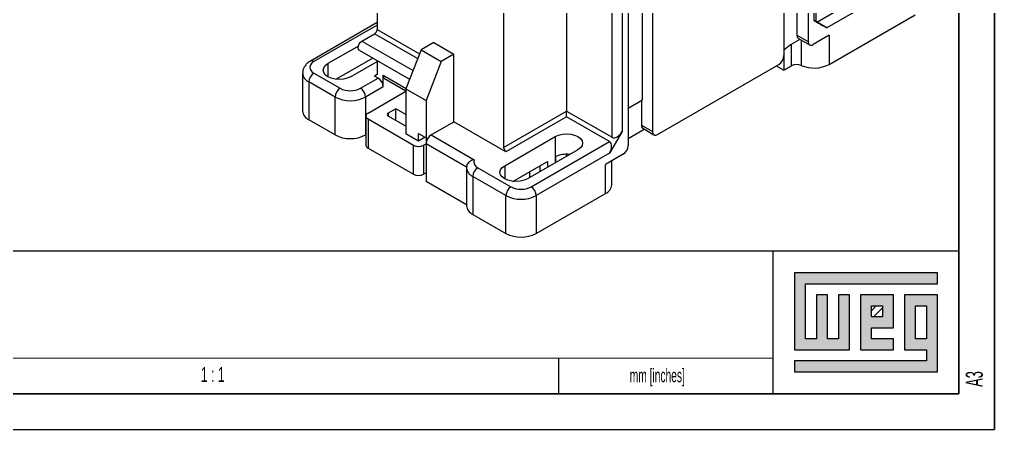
# Model space of a CAD drawing. Header units: millimetres. Extents: x -829 to 2887, y -460 to 1788.
# Drawn here: x 2128.4 to 2264.8, y 1487.1 to 1544.5 of the extents above; entities that cross this region are included whole.
import ezdxf

# ---------------------------------------------------------------- set-up
doc = ezdxf.new("R2010")
doc.units = ezdxf.units.MM
doc.layers.add('FORMATO', color=7, linetype='Continuous')
doc.layers.add('LEGENDA', color=5, linetype='Continuous')
doc.styles.add('SLDTEXTSTYLE1', font='TXT', dxfattribs={"width": 0.605})
doc.styles.add('SLDTEXTSTYLE2', font='TXT', dxfattribs={"width": 0.563})

msp = doc.modelspace()

# ---------------------------------------------------------------- hatches: boundary and pattern name
at = {"linetype": 'Continuous'}
msp.add_hatch(color=7, dxfattribs=at).paths.add_polyline_path([(2236.829, 1509.043), (2236.829, 1498.263), (2244.529, 1498.263), (2244.529, 1505.963), (2242.989, 1505.963), (2242.989, 1499.803), (2241.449, 1499.803), (2241.449, 1505.963), (2239.909, 1505.963), (2239.909, 1499.803), (2238.369, 1499.803), (2238.369, 1507.503), (2256.849, 1507.503), (2256.849, 1509.043)], flags=0)
h = msp.add_hatch(color=7, dxfattribs=at)
h.paths.add_polyline_path([(2236.829, 1495.183), (2256.849, 1495.183), (2256.849, 1505.963), (2252.229, 1505.963), (2252.229, 1498.263), (2255.309, 1498.263), (2255.309, 1496.723), (2236.829, 1496.723)], flags=0)
h.paths.add_polyline_path([(2253.769, 1504.423), (2255.309, 1504.423), (2255.309, 1499.803), (2253.769, 1499.803)], flags=0)
h = msp.add_hatch(color=7, dxfattribs=at)
h.paths.add_polyline_path([(2250.689, 1499.803), (2247.609, 1499.803), (2247.609, 1501.343), (2250.689, 1501.343), (2250.689, 1505.963), (2246.069, 1505.963), (2246.069, 1498.263), (2250.689, 1498.263)], flags=0)
h.paths.add_polyline_path([(2249.149, 1502.883), (2247.609, 1502.883), (2247.609, 1504.423), (2249.149, 1504.423)], flags=0)
h = msp.add_hatch(dxfattribs=at)
h.set_pattern_fill('ANSI31', color=8, scale=0.25, style=0)
h.set_pattern_definition([(45, (1844.8392, 1487.1131), (-0.561266, 0.561266), [])])
h.paths.add_polyline_path([(2249.149, 1502.883), (2247.609, 1502.883), (2247.609, 1504.423), (2249.149, 1504.423)], flags=0)

# ---------------------------------------------------------------- linework, layer by layer
at = {"color": 7, "linetype": 'Continuous', "lineweight": 15}
for p, q in [((2239.602, 1544.358), (2239.6, 1586.325)), ((2239.895, 1544.189), (2239.893, 1586.637)), ((2235.357, 1581.915), (2235.359, 1539.459)), ((2178.435, 1579.262), (2178.436, 1543.133)), ((2212.729, 1570.81), (2212.731, 1528.844)), ((2216.972, 1571.3), (2216.974, 1528.844)), ((2196.111, 1569.381), (2196.113, 1526.598)), ((2215.559, 1533.253), (2215.557, 1570.484)), ((2238.753, 1565.096), (2238.754, 1541.418)), ((2204.951, 1562.626), (2204.953, 1531.701)), ((2239.956, 1544.154), (2253.038, 1551.707)), ((2213.578, 1550.562), (2213.579, 1526.884)), ((2253.745, 1550.482), (2241.37, 1543.337)), ((2237.198, 1545.746), (2237.198, 1542.317)), ((2241.724, 1538.234), (2253.745, 1545.175)), ((2178.436, 1544.083), (2169.098, 1538.692)), ((2241.37, 1543.337), (2239.602, 1544.358)), ((2239.895, 1544.189), (2239.956, 1544.154)), ((2176.315, 1541.5), (2178.083, 1542.52)), ((2237.198, 1542.317), (2238.754, 1541.418)), ((2237.405, 1541.859), (2238.961, 1540.961)), ((2241.724, 1542.317), (2239.461, 1541.01)), ((2241.724, 1542.317), (2241.724, 1538.234)), ((2175.815, 1540.803), (2171.543, 1538.336)), ((2186.356, 1541.295), (2184.588, 1540.274)), ((2186.356, 1541.295), (2189.184, 1539.662)), ((2236.279, 1540.969), (2235.359, 1540.226)), ((2237.612, 1541.739), (2236.279, 1540.969)), ((2177.863, 1539.127), (2172.694, 1536.143)), ((2175.94, 1540.238), (2182.993, 1536.165)), ((2184.588, 1540.274), (2182.466, 1534.807)), ((2184.588, 1540.274), (2187.417, 1538.641)), ((2189.184, 1539.662), (2187.417, 1538.641)), ((2189.185, 1530.191), (2189.184, 1539.662)), ((2235.36, 1540.227), (2235.36, 1537.418)), ((2174.724, 1536.499), (2178.437, 1538.642)), ((2178.437, 1538.796), (2178.437, 1536.805)), ((2187.417, 1538.641), (2185.295, 1533.174)), ((2217.681, 1528.436), (2234.652, 1538.234)), ((2234.299, 1538.03), (2235.36, 1537.418)), ((2235.36, 1537.418), (2236.443, 1538.043)), ((2168.012, 1537.009), (2168.013, 1531.702)), ((2169.598, 1537.009), (2173.275, 1534.886)), ((2178.437, 1536.805), (2178.083, 1536.601)), ((2178.578, 1536.315), (2178.083, 1536.601)), ((2179.285, 1535.09), (2179.285, 1536.723)), ((2172.568, 1533.661), (2168.891, 1535.784)), ((2168.891, 1535.784), (2168.891, 1530.477)), ((2176.103, 1534.886), (2178.578, 1536.315)), ((2179.285, 1535.09), (2176.81, 1533.661)), ((2179.492, 1536.265), (2182.466, 1534.548)), ((2172.568, 1528.354), (2172.568, 1533.661)), ((2176.81, 1533.661), (2176.811, 1528.354)), ((2177.164, 1531.416), (2182.466, 1534.477)), ((2182.466, 1534.807), (2182.467, 1528.517)), ((2182.466, 1534.807), (2185.295, 1533.174)), ((2185.295, 1533.174), (2185.296, 1527.129)), ((2213.579, 1532.11), (2215.559, 1533.253)), ((2215.418, 1533.171), (2215.418, 1529.742)), ((2176.871, 1531.008), (2176.871, 1526.925)), ((2181.053, 1532.028), (2179.992, 1531.416)), ((2182.467, 1529.579), (2179.992, 1531.008)), ((2182.467, 1531.212), (2181.053, 1532.028)), ((2181.053, 1530.395), (2181.053, 1532.028)), ((2196.113, 1526.598), (2204.953, 1531.701)), ((2204.953, 1531.701), (2211.316, 1528.027)), ((2204.953, 1530.885), (2204.953, 1531.701)), ((2172.568, 1528.354), (2168.891, 1530.477)), ((2177.164, 1530.599), (2183.527, 1526.925)), ((2177.164, 1530.599), (2177.164, 1526.517)), ((2186.003, 1528.353), (2189.185, 1530.191)), ((2196.467, 1525.986), (2189.185, 1530.191)), ((2204.953, 1530.885), (2196.467, 1525.986)), ((2210.963, 1527.415), (2204.953, 1530.885)), ((2215.418, 1529.742), (2216.974, 1528.844)), ((2176.811, 1528.354), (2176.871, 1528.389)), ((2184.234, 1527.496), (2182.467, 1528.517)), ((2184.234, 1528.558), (2185.295, 1527.945)), ((2184.234, 1527.496), (2184.234, 1528.558)), ((2186.003, 1528.353), (2192.015, 1524.882)), ((2212.731, 1528.844), (2210.963, 1525.782)), ((2213.579, 1527.864), (2215.832, 1529.165)), ((2215.625, 1529.284), (2217.181, 1528.386)), ((2183.528, 1522.843), (2183.527, 1526.925)), ((2185.154, 1528.027), (2184.234, 1527.496)), ((2184.942, 1526.925), (2185.295, 1527.129)), ((2184.942, 1526.925), (2184.942, 1522.843)), ((2185.295, 1527.945), (2185.295, 1521.822)), ((2190.952, 1523.863), (2185.296, 1527.129)), ((2196.29, 1524.046), (2203.362, 1528.129)), ((2200.002, 1521.086), (2210.963, 1527.415)), ((2203.362, 1528.129), (2203.362, 1525.272)), ((2177.164, 1526.517), (2183.528, 1522.843)), ((2196.467, 1525.986), (2196.113, 1526.598)), ((2206.543, 1526.292), (2199.472, 1522.209)), ((2210.963, 1525.782), (2200.709, 1519.862)), ((2212.872, 1525.659), (2210.397, 1524.23)), ((2197.442, 1521.854), (2202.301, 1524.659)), ((2202.301, 1524.659), (2202.301, 1523.843)), ((2203.362, 1525.272), (2203.362, 1524.455)), ((2210.397, 1520.148), (2210.397, 1524.23)), ((2211.276, 1521.373), (2211.276, 1524.738)), ((2185.295, 1523.047), (2184.942, 1522.843)), ((2190.947, 1523.766), (2190.947, 1518.459)), ((2190.973, 1523.931), (2190.96, 1523.763)), ((2192.533, 1523.766), (2197.174, 1521.086)), ((2190.947, 1518.558), (2185.295, 1521.822)), ((2196.467, 1519.862), (2191.825, 1522.542)), ((2191.825, 1522.542), (2191.826, 1517.235)), ((2200.709, 1514.555), (2210.397, 1520.148)), ((2196.467, 1514.555), (2196.467, 1519.862)), ((2200.709, 1519.862), (2200.709, 1514.555)), ((2191.826, 1517.235), (2196.467, 1514.555))]:
    msp.add_line(p, q, dxfattribs=at)
at = {"color": 8, "linetype": 'Continuous', "lineweight": 15}
for p, q in [((2211.316, 1528.027), (2211.315, 1566.3)), ((2178.436, 1543.745), (2169.598, 1538.642)), ((2184.109, 1539.041), (2178.083, 1542.52)), ((2178.436, 1543.133), (2184.368, 1539.708)), ((2176.315, 1541.5), (2183.462, 1537.373)), ((2236.443, 1538.043), (2236.443, 1541.064)), ((2237.763, 1541.652), (2237.763, 1538.091)), ((2171.543, 1538.336), (2171.543, 1536.499)), ((2179.285, 1536.723), (2182.492, 1534.872)), ((2179.992, 1531.416), (2179.992, 1531.008)), ((2204.882, 1525.651), (2204.882, 1525.333)), ((2203.468, 1524.516), (2203.468, 1525.329)), ((2196.29, 1524.046), (2196.29, 1522.209)), ((2199.791, 1522.393), (2199.791, 1523.21)), ((2201.205, 1524.026), (2201.205, 1523.21))]:
    msp.add_line(p, q, dxfattribs=at)
at = {"color": 7, "linetype": 'Continuous', "lineweight": 0}
for p, q in [((2256.849, 1509.043), (2236.829, 1509.043)), ((2236.829, 1509.043), (2236.829, 1498.263)), ((2256.849, 1507.503), (2256.849, 1509.043)), ((2238.369, 1507.503), (2256.849, 1507.503)), ((2238.369, 1499.803), (2238.369, 1507.503)), ((2241.449, 1505.963), (2239.909, 1505.963)), ((2239.909, 1505.963), (2239.909, 1499.803)), ((2241.449, 1499.803), (2241.449, 1505.963)), ((2244.529, 1505.963), (2242.989, 1505.963)), ((2242.989, 1505.963), (2242.989, 1499.803)), ((2244.529, 1498.263), (2244.529, 1505.963)), ((2250.689, 1505.963), (2246.069, 1505.963)), ((2246.069, 1505.963), (2246.069, 1498.263)), ((2250.689, 1501.343), (2250.689, 1505.963)), ((2256.849, 1505.963), (2252.229, 1505.963)), ((2252.229, 1505.963), (2252.229, 1498.263)), ((2256.849, 1495.183), (2256.849, 1505.963)), ((2247.609, 1504.423), (2249.149, 1504.423)), ((2247.609, 1502.883), (2247.609, 1504.423)), ((2249.149, 1504.423), (2249.149, 1502.883)), ((2253.769, 1499.803), (2253.769, 1504.423)), ((2253.769, 1504.423), (2255.309, 1504.423)), ((2255.309, 1504.423), (2255.309, 1499.803)), ((2249.149, 1502.883), (2247.609, 1502.883)), ((2247.609, 1501.343), (2250.689, 1501.343)), ((2247.609, 1499.803), (2247.609, 1501.343)), ((2239.909, 1499.803), (2238.369, 1499.803)), ((2242.989, 1499.803), (2241.449, 1499.803)), ((2250.689, 1499.803), (2247.609, 1499.803)), ((2250.689, 1498.263), (2250.689, 1499.803)), ((2255.309, 1499.803), (2253.769, 1499.803)), ((2236.829, 1498.263), (2244.529, 1498.263)), ((2246.069, 1498.263), (2250.689, 1498.263)), ((2252.229, 1498.263), (2255.309, 1498.263)), ((2255.309, 1498.263), (2255.309, 1496.723)), ((2203.839, 1497.126), (2203.839, 1492.113)), ((2236.829, 1496.723), (2236.829, 1495.183)), ((2255.309, 1496.723), (2236.829, 1496.723)), ((2236.829, 1495.183), (2256.849, 1495.183))]:
    msp.add_line(p, q, dxfattribs=at)
at = {"color": 7, "linetype": 'Continuous', "lineweight": 15, "flags": 128}
for points in [[(2175.94, 1540.238), (2175.825, 1540.37), (2175.785, 1540.581), (2175.825, 1540.839), (2175.94, 1541.104), (2176.112, 1541.336), (2176.315, 1541.5)], [(2174.724, 1536.499), (2174.258, 1536.292), (2173.716, 1536.162), (2173.133, 1536.118), (2172.551, 1536.162), (2172.008, 1536.292), (2171.543, 1536.499), (2171.185, 1536.768), (2170.96, 1537.081), (2170.884, 1537.417), (2170.96, 1537.754), (2171.185, 1538.067), (2171.543, 1538.336)], [(2203.362, 1528.129), (2203.828, 1528.336), (2204.37, 1528.465), (2204.953, 1528.51), (2205.535, 1528.465), (2206.078, 1528.336), (2206.544, 1528.129), (2206.901, 1527.86), (2207.126, 1527.547), (2207.202, 1527.211), (2207.126, 1526.874), (2206.901, 1526.561), (2206.543, 1526.292)], [(2199.472, 1522.209), (2199.006, 1522.003), (2198.463, 1521.873), (2197.881, 1521.829), (2197.299, 1521.873), (2196.756, 1522.003), (2196.29, 1522.209), (2195.932, 1522.478), (2195.708, 1522.792), (2195.631, 1523.128), (2195.708, 1523.464), (2195.932, 1523.777), (2196.29, 1524.046)]]:
    msp.add_lwpolyline(points, dxfattribs=at)
at = {"color": 7, "linetype": 'Continuous', "lineweight": 15}
for centre, radius, start, end in [((2177.669, 1543.167), 0.768, 302.6054, 357.39448), ((2237.699, 1542.267), 0.503, 174.38241, 234.30716), ((2239.185, 1541.349), 0.437, 170.7967, 309.21403), ((2233.824, 1539.529), 1.537, 302.60547, 357.39453), ((2169.908, 1537.826), 0.873, 110.786, 249.20325), ((2237.154, 1536.656), 1.559, 67.00743, 117.14222), ((2239.59, 1542.397), 4.677, 247.00742, 297.14221), ((2170.426, 1535.714), 1.537, 122.60526, 177.39474), ((2179.786, 1536.674), 0.503, 174.38241, 234.3075), ((2177.75, 1535.02), 1.537, 2.60958, 57.39045), ((2174.103, 1533.591), 1.537, 122.60526, 177.39474), ((2174.689, 1537.755), 4.61, 242.60544, 297.39455), ((2174.689, 1537.615), 3.074, 242.6055, 297.3945), ((2175.275, 1533.591), 1.537, 2.60958, 57.39045), ((2169.514, 1531.852), 1.509, 185.69273, 245.61781), ((2177.319, 1531.008), 0.437, 110.7861, 249.20333), ((2180.07, 1531.212), 0.218, 110.78562, 249.20409), ((2215.919, 1529.693), 0.503, 174.38275, 234.30717), ((2174.689, 1532.448), 4.61, 242.60544, 297.39455), ((2186.831, 1527.059), 1.537, 122.6054, 177.3946), ((2217.405, 1528.774), 0.437, 170.79693, 309.21401), ((2177.372, 1526.975), 0.503, 185.69232, 245.61776), ((2184.234, 1528.289), 1.537, 242.60544, 297.3945), ((2212.044, 1526.954), 1.537, 302.60545, 357.39461), ((2204.941, 1522.225), 3.432, 82.46002, 117.40789), ((2192.844, 1524.589), 0.879, 160.53288, 249.24819), ((2184.235, 1524.207), 1.537, 242.60544, 297.3945), ((2193.361, 1522.472), 1.537, 122.60526, 177.39474), ((2198.002, 1519.792), 1.537, 122.60526, 177.39474), ((2198.588, 1523.815), 3.074, 242.6055, 297.3945), ((2199.174, 1519.792), 1.537, 2.60966, 57.3904), ((2209.797, 1521.506), 1.485, 293.83878, 354.84913), ((2198.588, 1523.955), 4.61, 242.60546, 297.39452), ((2192.432, 1518.597), 1.491, 185.30469, 246.00588), ((2198.588, 1518.648), 4.61, 242.60546, 297.39452)]:
    msp.add_arc(centre, radius, start, end, dxfattribs=at)
at = {"color": 8, "linetype": 'Continuous', "lineweight": 15}
for centre, radius, start, end in [((2169.308, 1538.263), 0.477, 52.5871, 116.1102), ((2169.515, 1537.16), 1.511, 185.93304, 245.59692), ((2192.433, 1523.905), 1.493, 185.44581, 245.99293)]:
    msp.add_arc(centre, radius, start, end, dxfattribs=at)
at = {"color": 7, "linetype": 'Continuous', "lineweight": 15}
for centre, major_axis, ratio, start_param, end_param in [((2238.895, 1544.766), (1, -0.577), 0.0000704, 5.4977465, 6.2832259), ((2240.663, 1543.746), (1, -0.577), 0.0000704, 3.9269502, 5.4977465), ((2212.024, 1529.252), (0.707, 1.225), 0.5773346, 3.141552, 4.7123483), ((2210.256, 1526.19), (0.707, 1.225), 0.5773346, 4.7123483, 6.2831447)]:
    msp.add_ellipse(centre, major_axis=major_axis, ratio=ratio, start_param=start_param, end_param=end_param, dxfattribs=at)
for points, knots in [([(2169.098, 1538.692), (2169.001, 1538.631), (2168.756, 1538.477), (2168.433, 1538.169), (2168.172, 1537.765), (2168.025, 1537.367), (2168.028, 1537.108), (2168.03, 1537.003)], [0, 0, 0, 0, 0.1585895, 0.4019885, 0.6301719, 0.8496257, 1, 1, 1, 1]), ([(2192.015, 1524.882), (2192.013, 1524.881), (2191.895, 1524.863), (2191.666, 1524.797), (2191.365, 1524.62), (2191.134, 1524.389), (2190.981, 1524.126), (2190.961, 1523.951), (2190.952, 1523.863)], [0, 0, 0, 0, 0.0040864, 0.21973, 0.4294999, 0.62353, 0.8116568, 1, 1, 1, 1])]:
    msp.add_open_spline(points, degree=3, knots=knots, dxfattribs=at)
at = {"layer": 'FORMATO'}
for p, q in [((2264.839, 1487.113), (2264.839, 1784.113)), ((2259.839, 1492.113), (2259.839, 1774.113)), ((2259.839, 1492.113), (1864.755, 1492.113))]:
    msp.add_line(p, q, dxfattribs=at)
at = {"layer": 'FORMATO', "lineweight": 0}
for p, q in [((2079.839, 1512.125), (2259.839, 1512.125)), ((2233.839, 1512.113), (2233.839, 1492.113)), ((2108.755, 1497.113), (2233.839, 1497.13)), ((1844.839, 1487.113), (2264.839, 1487.113))]:
    msp.add_line(p, q, dxfattribs=at)

# ---------------------------------------------------------------- texts
at = {"layer": 'FORMATO', "insert": (2213.797, 1495.636), "char_height": 1.9, "attachment_point": 1, "style": 'SLDTEXTSTYLE2'}
msp.add_mtext('mm [inches]', dxfattribs=at)
at = {"layer": 'LEGENDA', "insert": (2155.441, 1495.868), "char_height": 2.1167, "attachment_point": 2, "style": 'SLDTEXTSTYLE1'}
msp.add_mtext('1 : 1', dxfattribs=at)
at = {"layer": 'LEGENDA', "insert": (2260.822, 1493.089), "char_height": 2.3813, "attachment_point": 1, "rotation": 90, "style": 'SLDTEXTSTYLE2'}
msp.add_mtext('A3', dxfattribs=at)

doc.saveas('drawing.dxf')
